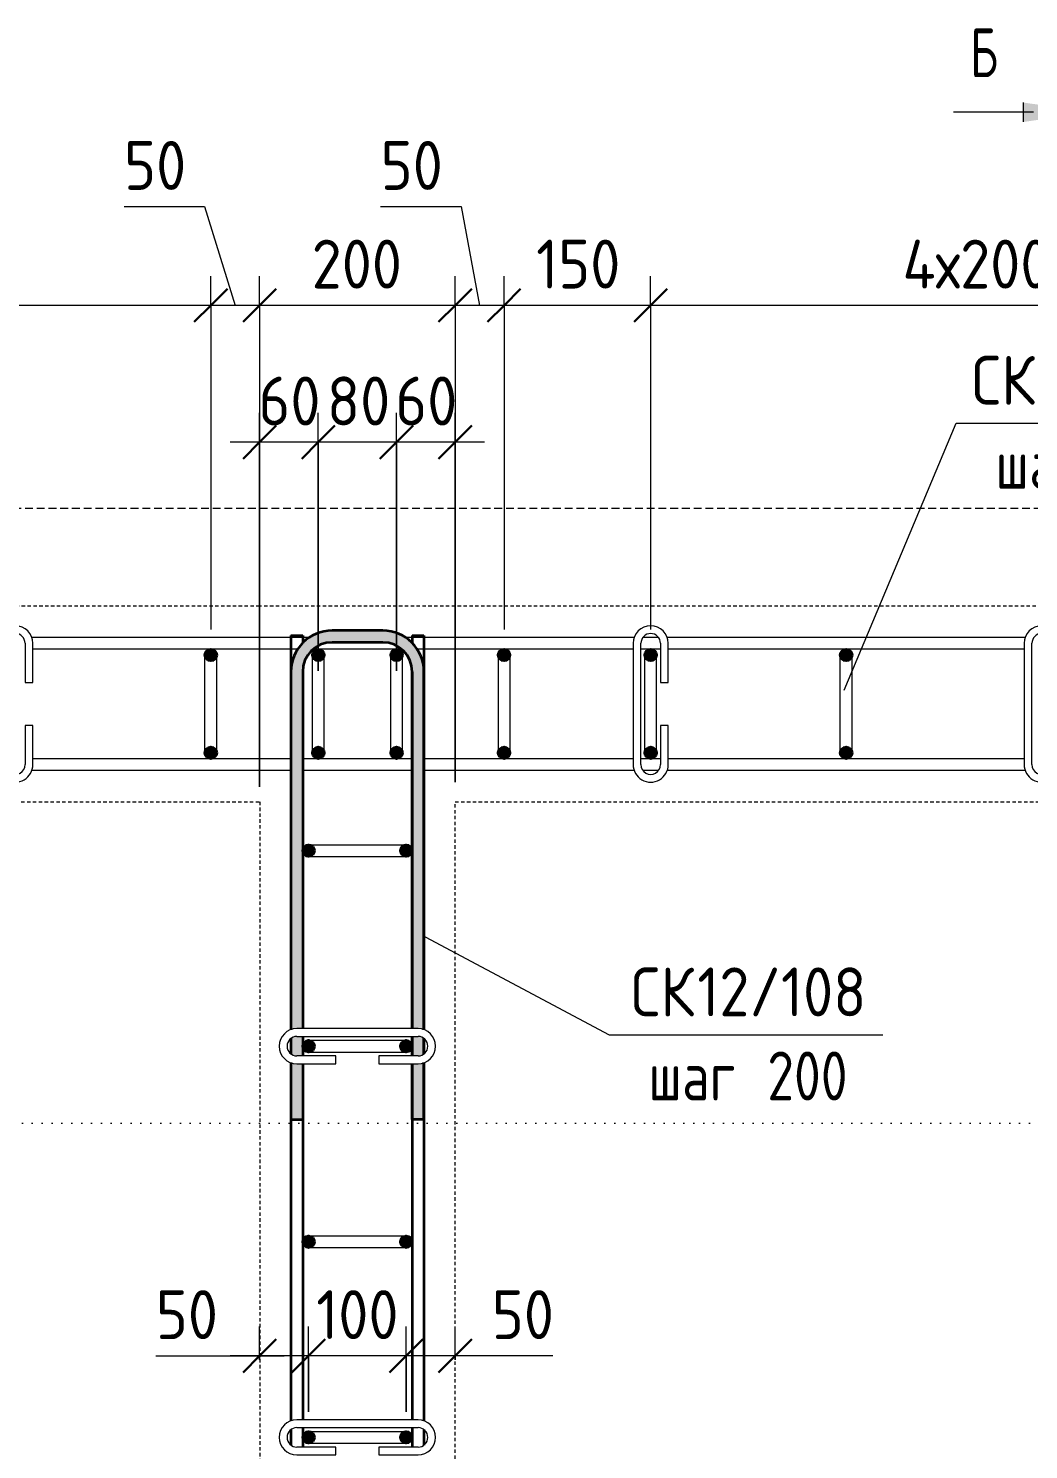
# Model space of a CAD drawing. Header units: millimetres. Extents: x -35194 to -15704, y -2621 to 78616.
# Drawn here: x -32117 to -31093, y 77162 to 78616 of the extents above; entities that cross this region are included whole.
import ezdxf

# ---------------------------------------------------------------- set-up
doc = ezdxf.new("R2010")
doc.units = ezdxf.units.MM
for name, pattern in [('01 Штриховая _4 мм_', [6, 3.5, -2.5]), ('01 Штриховая _8 мм_', [12, 8, -4]), ('04 Пунктир 10мм', [10, 0, -10])]:
    doc.linetypes.add(name, pattern=pattern)
for name, color, linetype, lineweight in [('AA_Dim', 7, 'Continuous', 9), ('AA_Dim-20', 7, 'Continuous', 9), ('AA_Oformlenie', 7, 'Continuous', 9), ('AA_Razrez', 7, 'Continuous', 9), ('AA_Vinoska', 7, 'Continuous', 9), ('KR_Armatura', 7, 'Continuous', 20), ('KR_Armatura_Tonkie', 7, 'Continuous', 20)]:
    doc.layers.add(name, color=color, linetype=linetype, lineweight=lineweight)
doc.layers.add('AF_Stena_Опалубка', color=7, linetype='Continuous', lineweight=20, true_color=0x0063c6)
doc.layers.add('KR_Fundament', color=7, linetype='Continuous', lineweight=20, true_color=0x804000)
doc.styles.add('ISOCPEUR', font='isocpeur.TTF', dxfattribs={"width": 0.7, "height": 50})
doc.styles.add('ISOCPEUR_1', font='isocpeur.TTF', dxfattribs={"width": 0.9, "height": 50})
doc.styles.add('ISOCPEUR_2', font='isocpeur.TTF', dxfattribs={"width": 0.8, "height": 50})
doc.dimstyles.new('00_Точн_3_знака__прозр_', dxfattribs={"dimscale": 304.8, "dimtxt": 50.137748, "dimasz": 0.111549, "dimexe": 0.098425, "dimexo": 0.065617, "dimgap": 0.006562, "dimtad": 1, "dimdec": 3, "dimrnd": 0.001, "dimdsep": 46, "dimtxsty": 'ISOCPEUR_1', "dimblk1": 'OBLIQUE', "dimblk2": 'OBLIQUE', "dimsah": 1, "dimcen": 0.09, "dimdle": 0.098425, "dimazin": 0, "dimtfac": 1, "dimtdec": 4, "dimtix": 1, "dimtmove": 0, "dimatfit": 3, "dimfxl": 1, "dimtvp": 1, "dimtolj": 1, "dimtzin": 0, "dimlwd": 18, "dimlwe": 18, "dimarcsym": 2})
doc.dimstyles.new('00_Точн_3_знака__прозр__1', dxfattribs={"dimscale": 304.8, "dimtxt": 50.137748, "dimasz": 0.111549, "dimexe": 0.098425, "dimexo": 0.065617, "dimgap": 0.006562, "dimtad": 1, "dimdec": 3, "dimrnd": 0.001, "dimdsep": 46, "dimtxsty": 'ISOCPEUR_1', "dimblk1": 'OBLIQUE', "dimblk2": 'OBLIQUE', "dimsah": 1, "dimcen": 0.09, "dimdle": 0.098425, "dimazin": 0, "dimtfac": 1, "dimtdec": 4, "dimtix": 1, "dimtmove": 1, "dimatfit": 3, "dimfxl": 1, "dimtvp": 1, "dimtolj": 1, "dimtzin": 0, "dimlwd": 18, "dimlwe": 18, "dimarcsym": 2})

# ---------------------------------------------------------------- blocks, each defined once
blk = doc.blocks.new('079_Шпилька _ЭлУзла_ - d8 А240-3872181-План армирования стен')
at = {"layer": 'AA_Oformlenie'}
for p, q in [((40, 18), (0, 18)), ((40, 10), (40, 18)), ((124, 18), (84, 18)), ((84, 18), (84, 10)), ((0, 10), (40, 10)), ((84, 10), (124, 10)), ((124, -10), (0, -10)), ((0, -18), (124, -18))]:
    blk.add_line(p, q, dxfattribs=at)
for centre, radius, start, end in [((0, 0), 18, 90, 270), ((124, 0), 18, 270, 90), ((0, 0), 10, 90, 270), ((124, 0), 10, 270, 90)]:
    blk.add_arc(centre, radius, start, end, dxfattribs=at)
blk = doc.blocks.new('Разрез - Номер узла_ спереди-394134-План армирования стен')
at = {"layer": 'AA_Razrez'}
for points in [[(7.329, 0.404), (7.329, -0.394), (0.873, -0.394), (0.873, 0.404)], [(3.497, -3.533), (2.503, -3.533), (3, 0)]]:
    blk.add_hatch(color=256, dxfattribs=at).paths.add_polyline_path(points)
for p, q in [((2.503, -3.533), (3.497, -3.533)), ((3, -3), (3, -7.096))]:
    blk.add_line(p, q, dxfattribs=at)
blk = doc.blocks.new('DIMBLOCK5-План армирования стен')
at = {"layer": 'AA_Dim-20', "color": 30, "lineweight": 18, "true_color": 0xff8000, "transparency": 16777216}
for p, q in [((-31630.1, 78332.6), (-31630.1, 78362.6)), ((-31480.1, 78332.6), (-31480.1, 78362.6)), ((-30680.1, 78332.6), (-30680.1, 78362.6)), ((-31630.1, 78332.6), (-31630.1, 78001)), ((-30680.1, 78332.6), (-31480.1, 78332.6)), ((-31480.1, 78332.6), (-31480.1, 78001)), ((-30680.1, 78332.6), (-30680.1, 78001))]:
    blk.add_line(p, q, dxfattribs=at)
at = {"layer": 'AA_Dim-20', "color": 30, "lineweight": 30, "true_color": 0xff8000, "transparency": 16777216}
for p, q in [((-31630.1, 78332.6), (-31613.1, 78349.6)), ((-31480.1, 78332.6), (-31463.1, 78349.6)), ((-30680.1, 78332.6), (-30663.1, 78349.6)), ((-31630.1, 78332.6), (-31647.1, 78315.6)), ((-31480.1, 78332.6), (-31497.1, 78315.6)), ((-30680.1, 78332.6), (-30697.1, 78315.6))]:
    blk.add_line(p, q, dxfattribs=at)
at = {"layer": 'AA_Dim-20', "color": 0, "lineweight": 18, "transparency": 16777216, "insert": (-31222.4, 78399.8), "char_height": 50, "width": 341.693, "attachment_point": 1, "line_spacing_factor": 1.135194, "style": 'ISOCPEUR_1'}
blk.add_mtext('4х200=800', dxfattribs=at)
blk = doc.blocks.new('_None')
blk = doc.blocks.new('DIMBLOCK6-План армирования стен')
at = {"layer": 'AA_Dim-20', "color": 30, "lineweight": 18, "true_color": 0xff8000, "transparency": 16777216}
for p, q in [((-31680.1, 78332.6), (-31680.1, 78362.6)), ((-31630.1, 78332.6), (-31630.1, 78362.6)), ((-31480.1, 78332.6), (-31480.1, 78362.6)), ((-31680.1, 78332.6), (-31680.1, 77845)), ((-31480.1, 78332.6), (-31630.1, 78332.6)), ((-31630.1, 78332.6), (-31630.1, 78001)), ((-31480.1, 78332.6), (-31480.1, 78001))]:
    blk.add_line(p, q, dxfattribs=at)
at = {"layer": 'AA_Dim-20', "color": 30, "lineweight": 30, "true_color": 0xff8000, "transparency": 16777216}
for p, q in [((-31680.1, 78332.6), (-31663.1, 78349.6)), ((-31630.1, 78332.6), (-31613.1, 78349.6)), ((-31480.1, 78332.6), (-31463.1, 78349.6)), ((-31680.1, 78332.6), (-31697.1, 78315.6)), ((-31630.1, 78332.6), (-31647.1, 78315.6)), ((-31480.1, 78332.6), (-31497.1, 78315.6))]:
    blk.add_line(p, q, dxfattribs=at)
at = {"layer": 'AA_Dim-20', "color": 0, "lineweight": 18, "transparency": 16777216, "insert": (-31597.2, 78399.8), "char_height": 50, "width": 101.032, "attachment_point": 1, "line_spacing_factor": 1.135194, "style": 'ISOCPEUR_1'}
blk.add_mtext('150', dxfattribs=at)
blk = doc.blocks.new('DIMBLOCK7-План армирования стен')
at = {"layer": 'AA_Dim-20', "color": 30, "lineweight": 18, "true_color": 0xff8000, "transparency": 16777216}
for p, q in [((-31756.3, 78433.6), (-31673.9, 78433.6)), ((-31673.9, 78433.6), (-31655.1, 78332.6)), ((-31880.1, 78332.6), (-31880.1, 78362.6)), ((-31680.1, 78332.6), (-31680.1, 78362.6)), ((-31630.1, 78332.6), (-31630.1, 78362.6)), ((-31880.1, 78332.6), (-31880.1, 78045)), ((-31630.1, 78332.6), (-31680.1, 78332.6)), ((-31680.1, 78332.6), (-31680.1, 77845)), ((-31630.1, 78332.6), (-31630.1, 78001))]:
    blk.add_line(p, q, dxfattribs=at)
at = {"layer": 'AA_Dim-20', "color": 30, "lineweight": 30, "true_color": 0xff8000, "transparency": 16777216}
for p, q in [((-31880.1, 78332.6), (-31863.1, 78349.6)), ((-31680.1, 78332.6), (-31663.1, 78349.6)), ((-31630.1, 78332.6), (-31613.1, 78349.6)), ((-31880.1, 78332.6), (-31897.1, 78315.6)), ((-31680.1, 78332.6), (-31697.1, 78315.6)), ((-31630.1, 78332.6), (-31647.1, 78315.6))]:
    blk.add_line(p, q, dxfattribs=at)
at = {"layer": 'AA_Dim-20', "color": 0, "lineweight": 18, "transparency": 16777216, "insert": (-31756.3, 78500.7), "char_height": 50, "width": 74.923, "attachment_point": 1, "line_spacing_factor": 1.135194, "style": 'ISOCPEUR_1'}
blk.add_mtext('50', dxfattribs=at)
blk = doc.blocks.new('DIMBLOCK8-План армирования стен')
at = {"layer": 'AA_Dim-20', "color": 30, "lineweight": 18, "true_color": 0xff8000, "transparency": 16777216}
for p, q in [((-31930.1, 78332.6), (-31930.1, 78362.6)), ((-31880.1, 78332.6), (-31880.1, 78362.6)), ((-31680.1, 78332.6), (-31680.1, 78362.6)), ((-31930.1, 78332.6), (-31930.1, 78001)), ((-31680.1, 78332.6), (-31880.1, 78332.6)), ((-31880.1, 78332.6), (-31880.1, 78045)), ((-31680.1, 78332.6), (-31680.1, 77845))]:
    blk.add_line(p, q, dxfattribs=at)
at = {"layer": 'AA_Dim-20', "color": 30, "lineweight": 30, "true_color": 0xff8000, "transparency": 16777216}
for p, q in [((-31930.1, 78332.6), (-31913.1, 78349.6)), ((-31880.1, 78332.6), (-31863.1, 78349.6)), ((-31680.1, 78332.6), (-31663.1, 78349.6)), ((-31930.1, 78332.6), (-31947.1, 78315.6)), ((-31880.1, 78332.6), (-31897.1, 78315.6)), ((-31680.1, 78332.6), (-31697.1, 78315.6))]:
    blk.add_line(p, q, dxfattribs=at)
at = {"layer": 'AA_Dim-20', "color": 0, "lineweight": 18, "transparency": 16777216, "insert": (-31826.9, 78399.8), "char_height": 50, "width": 112.384, "attachment_point": 1, "line_spacing_factor": 1.135194, "style": 'ISOCPEUR_1'}
blk.add_mtext('200', dxfattribs=at)
blk = doc.blocks.new('DIMBLOCK9-План армирования стен')
at = {"layer": 'AA_Dim-20', "color": 30, "lineweight": 18, "true_color": 0xff8000, "transparency": 16777216}
for p, q in [((-32018.8, 78433.6), (-31936.4, 78433.6)), ((-31936.4, 78433.6), (-31905.1, 78332.6)), ((-31930.1, 78332.6), (-31930.1, 78362.6)), ((-31880.1, 78332.6), (-31880.1, 78362.6)), ((-31880.1, 78332.6), (-31930.1, 78332.6)), ((-31930.1, 78332.6), (-31930.1, 78001)), ((-31880.1, 78332.6), (-31880.1, 78045))]:
    blk.add_line(p, q, dxfattribs=at)
at = {"layer": 'AA_Dim-20', "color": 30, "lineweight": 30, "true_color": 0xff8000, "transparency": 16777216}
for p, q in [((-31930.1, 78332.6), (-31913.1, 78349.6)), ((-31880.1, 78332.6), (-31863.1, 78349.6)), ((-31930.1, 78332.6), (-31947.1, 78315.6)), ((-31880.1, 78332.6), (-31897.1, 78315.6))]:
    blk.add_line(p, q, dxfattribs=at)
at = {"layer": 'AA_Dim-20', "color": 0, "lineweight": 18, "transparency": 16777216, "insert": (-32018.8, 78500.7), "char_height": 50, "width": 74.923, "attachment_point": 1, "line_spacing_factor": 1.135194, "style": 'ISOCPEUR_1'}
blk.add_mtext('50', dxfattribs=at)
blk = doc.blocks.new('DIMBLOCK10-План армирования стен')
at = {"layer": 'AA_Dim-20', "color": 30, "lineweight": 18, "true_color": 0xff8000, "transparency": 16777216}
for p, q in [((-34030.1, 78332.6), (-34030.1, 78362.6)), ((-33930.1, 78332.6), (-33930.1, 78362.6)), ((-31930.1, 78332.6), (-31930.1, 78362.6)), ((-34030.1, 78332.6), (-34030.1, 78001)), ((-31930.1, 78332.6), (-33930.1, 78332.6)), ((-33930.1, 78332.6), (-33930.1, 78001)), ((-31930.1, 78332.6), (-31930.1, 78001))]:
    blk.add_line(p, q, dxfattribs=at)
at = {"layer": 'AA_Dim-20', "color": 30, "lineweight": 30, "true_color": 0xff8000, "transparency": 16777216}
for p, q in [((-34030.1, 78332.6), (-34013.1, 78349.6)), ((-33930.1, 78332.6), (-33913.1, 78349.6)), ((-31930.1, 78332.6), (-31913.1, 78349.6)), ((-34030.1, 78332.6), (-34047.1, 78315.6)), ((-33930.1, 78332.6), (-33947.1, 78315.6)), ((-31930.1, 78332.6), (-31947.1, 78315.6))]:
    blk.add_line(p, q, dxfattribs=at)
at = {"layer": 'AA_Dim-20', "color": 0, "lineweight": 18, "transparency": 16777216, "insert": (-33097, 78399.8), "char_height": 50, "width": 400.724, "attachment_point": 1, "line_spacing_factor": 1.135194, "style": 'ISOCPEUR_1'}
blk.add_mtext('10х200=2000', dxfattribs=at)
blk = doc.blocks.new('DIMBLOCK31-План армирования стен')
at = {"layer": 'AA_Dim-20', "color": 30, "lineweight": 18, "true_color": 0xff8000, "transparency": 16777216}
for p, q in [((-31730.1, 77201), (-31730.1, 77288.4)), ((-31680.1, 77254.4), (-31680.1, 77288.4)), ((-31650.1, 77258.4), (-31730.1, 77258.4)), ((-31730.1, 77258.4), (-31730.1, 77201)), ((-31662.6, 77258.4), (-31705.1, 77258.4)), ((-31680.1, 77258.4), (-31680.1, 77254.4)), ((-31580.1, 77258.4), (-31662.6, 77258.4))]:
    blk.add_line(p, q, dxfattribs=at)
at = {"layer": 'AA_Dim-20', "color": 30, "lineweight": 30, "true_color": 0xff8000, "transparency": 16777216}
for p, q in [((-31730.1, 77258.4), (-31713.1, 77275.4)), ((-31680.1, 77258.4), (-31663.1, 77275.4)), ((-31730.1, 77258.4), (-31747.1, 77241.4)), ((-31680.1, 77258.4), (-31697.1, 77241.4))]:
    blk.add_line(p, q, dxfattribs=at)
at = {"layer": 'AA_Dim-20', "color": 0, "lineweight": 18, "transparency": 16777216, "insert": (-31642.6, 77325.5), "char_height": 50, "width": 74.923, "attachment_point": 1, "line_spacing_factor": 1.135194, "style": 'ISOCPEUR_1'}
blk.add_mtext('50', dxfattribs=at)
blk = doc.blocks.new('_Oblique')
at = {"color": 0, "linetype": 'ByBlock', "lineweight": -2}
blk.add_line((-0.5, -0.5), (0.5, 0.5), dxfattribs=at)
blk = doc.blocks.new('DIMBLOCK32-План армирования стен')
at = {"layer": 'AA_Dim-20', "color": 30, "lineweight": 18, "true_color": 0xff8000, "transparency": 16777216}
for p, q in [((-31830.1, 77201), (-31830.1, 77288.4)), ((-31730.1, 77201), (-31730.1, 77288.4)), ((-31730.1, 77258.4), (-31830.1, 77258.4)), ((-31830.1, 77258.4), (-31830.1, 77201)), ((-31730.1, 77258.4), (-31730.1, 77201))]:
    blk.add_line(p, q, dxfattribs=at)
at = {"layer": 'AA_Dim-20', "color": 30, "lineweight": 30, "true_color": 0xff8000, "transparency": 16777216}
for p, q in [((-31830.1, 77258.4), (-31813.1, 77275.4)), ((-31730.1, 77258.4), (-31713.1, 77275.4)), ((-31830.1, 77258.4), (-31847.1, 77241.4)), ((-31730.1, 77258.4), (-31747.1, 77241.4))]:
    blk.add_line(p, q, dxfattribs=at)
at = {"layer": 'AA_Dim-20', "color": 0, "lineweight": 18, "transparency": 16777216, "insert": (-31822.2, 77325.5), "char_height": 50, "width": 101.032, "attachment_point": 1, "line_spacing_factor": 1.135194, "style": 'ISOCPEUR_1'}
blk.add_mtext('100', dxfattribs=at)
blk = doc.blocks.new('DIMBLOCK33-План армирования стен')
at = {"layer": 'AA_Dim-20', "color": 30, "lineweight": 18, "true_color": 0xff8000, "transparency": 16777216}
for p, q in [((-31880.1, 77254.4), (-31880.1, 77288.4)), ((-31830.1, 77201), (-31830.1, 77288.4)), ((-31986.3, 77258.4), (-31903.9, 77258.4)), ((-31830.1, 77258.4), (-31910.1, 77258.4)), ((-31903.9, 77258.4), (-31855.1, 77258.4)), ((-31880.1, 77258.4), (-31880.1, 77254.4)), ((-31830.1, 77258.4), (-31830.1, 77201))]:
    blk.add_line(p, q, dxfattribs=at)
at = {"layer": 'AA_Dim-20', "color": 30, "lineweight": 30, "true_color": 0xff8000, "transparency": 16777216}
for p, q in [((-31880.1, 77258.4), (-31863.1, 77275.4)), ((-31830.1, 77258.4), (-31813.1, 77275.4)), ((-31880.1, 77258.4), (-31897.1, 77241.4)), ((-31830.1, 77258.4), (-31847.1, 77241.4))]:
    blk.add_line(p, q, dxfattribs=at)
at = {"layer": 'AA_Dim-20', "color": 0, "lineweight": 18, "transparency": 16777216, "insert": (-31986.3, 77325.5), "char_height": 50, "width": 74.923, "attachment_point": 1, "line_spacing_factor": 1.135194, "style": 'ISOCPEUR_1'}
blk.add_mtext('50', dxfattribs=at)
blk = doc.blocks.new('DIMBLOCK40-План армирования стен')
at = {"layer": 'AA_Dim-20', "color": 30, "lineweight": 18, "true_color": 0xff8000, "transparency": 16777216}
for p, q in [((-31740.1, 77959), (-31740.1, 78222.6)), ((-31680.1, 77845), (-31680.1, 78222.6)), ((-31650.1, 78192.6), (-31740.1, 78192.6)), ((-31740.1, 78192.6), (-31740.1, 77959)), ((-31680.1, 78192.6), (-31680.1, 77845))]:
    blk.add_line(p, q, dxfattribs=at)
at = {"layer": 'AA_Dim-20', "color": 30, "lineweight": 30, "true_color": 0xff8000, "transparency": 16777216}
for p, q in [((-31740.1, 78192.6), (-31723.1, 78209.6)), ((-31680.1, 78192.6), (-31663.1, 78209.6)), ((-31740.1, 78192.6), (-31757.1, 78175.6)), ((-31680.1, 78192.6), (-31697.1, 78175.6))]:
    blk.add_line(p, q, dxfattribs=at)
at = {"layer": 'AA_Dim-20', "color": 0, "lineweight": 18, "transparency": 16777216, "insert": (-31741.3, 78259.8), "char_height": 50, "width": 74.923, "attachment_point": 1, "line_spacing_factor": 1.135194, "style": 'ISOCPEUR_1'}
blk.add_mtext('60', dxfattribs=at)
blk = doc.blocks.new('DIMBLOCK41-План армирования стен')
at = {"layer": 'AA_Dim-20', "color": 30, "lineweight": 18, "true_color": 0xff8000, "transparency": 16777216}
for p, q in [((-31820.1, 77959), (-31820.1, 78222.6)), ((-31740.1, 77959), (-31740.1, 78222.6)), ((-31740.1, 78192.6), (-31820.1, 78192.6)), ((-31820.1, 78192.6), (-31820.1, 77959)), ((-31740.1, 78192.6), (-31740.1, 77959))]:
    blk.add_line(p, q, dxfattribs=at)
at = {"layer": 'AA_Dim-20', "color": 30, "lineweight": 30, "true_color": 0xff8000, "transparency": 16777216}
for p, q in [((-31820.1, 78192.6), (-31803.1, 78209.6)), ((-31740.1, 78192.6), (-31723.1, 78209.6)), ((-31820.1, 78192.6), (-31837.1, 78175.6)), ((-31740.1, 78192.6), (-31757.1, 78175.6))]:
    blk.add_line(p, q, dxfattribs=at)
at = {"layer": 'AA_Dim-20', "color": 0, "lineweight": 18, "transparency": 16777216, "insert": (-31811.3, 78259.8), "char_height": 50, "width": 74.923, "attachment_point": 1, "line_spacing_factor": 1.135194, "style": 'ISOCPEUR_1'}
blk.add_mtext('80', dxfattribs=at)
blk = doc.blocks.new('DIMBLOCK42-План армирования стен')
at = {"layer": 'AA_Dim-20', "color": 30, "lineweight": 18, "true_color": 0xff8000, "transparency": 16777216}
for p, q in [((-31880.1, 77840.2), (-31880.1, 78222.6)), ((-31820.1, 77959), (-31820.1, 78222.6)), ((-31820.1, 78192.6), (-31910.1, 78192.6)), ((-31880.1, 78192.6), (-31880.1, 77840.2)), ((-31820.1, 78192.6), (-31820.1, 77959))]:
    blk.add_line(p, q, dxfattribs=at)
at = {"layer": 'AA_Dim-20', "color": 30, "lineweight": 30, "true_color": 0xff8000, "transparency": 16777216}
for p, q in [((-31880.1, 78192.6), (-31863.1, 78209.6)), ((-31820.1, 78192.6), (-31803.1, 78209.6)), ((-31880.1, 78192.6), (-31897.1, 78175.6)), ((-31820.1, 78192.6), (-31837.1, 78175.6))]:
    blk.add_line(p, q, dxfattribs=at)
at = {"layer": 'AA_Dim-20', "color": 0, "lineweight": 18, "transparency": 16777216, "insert": (-31881.3, 78259.8), "char_height": 50, "width": 74.923, "attachment_point": 1, "line_spacing_factor": 1.135194, "style": 'ISOCPEUR_1'}
blk.add_mtext('60', dxfattribs=at)
blk = doc.blocks.new('042_М_Арматуры - Диам длина поз _ Шаг-2260295-План армирования стен')
at = {"layer": 'AA_Vinoska'}
blk.add_line((-7, 0), (7, 0), dxfattribs=at)

msp = doc.modelspace()

# ---------------------------------------------------------------- hatches: boundary and pattern name
at = {"layer": 'KR_Armatura', "lineweight": 35}
h = msp.add_hatch(color=256, dxfattribs=at)
edge = h.paths.add_edge_path()
edge.add_arc((-31930.0616, 77975), 6, 0, 360)
for points in [[(-31927.0616, 77969.8038), (-31924.0616, 77975), (-31927.0616, 77980.1962), (-31933.0616, 77980.1962), (-31936.0616, 77975), (-31933.0616, 77969.8038)], [(-31817.0616, 77969.8038), (-31814.0616, 77975), (-31817.0616, 77980.1962), (-31823.0616, 77980.1962), (-31826.0616, 77975), (-31823.0616, 77969.8038)], [(-31737.0616, 77969.8038), (-31734.0616, 77975), (-31737.0616, 77980.1962), (-31743.0616, 77980.1962), (-31746.0616, 77975), (-31743.0616, 77969.8038)], [(-31633.0616, 77969.8038), (-31627.0616, 77969.8038), (-31624.0616, 77975), (-31627.0616, 77980.1962), (-31633.0616, 77980.1962), (-31636.0616, 77975), (-31635.879, 77974.6836)], [(-31477.0616, 77969.8038), (-31474.0616, 77975), (-31477.0616, 77980.1962), (-31483.0616, 77980.1962), (-31486.0616, 77975), (-31483.0616, 77969.8038)], [(-31277.0616, 77969.8038), (-31274.0616, 77975), (-31277.0616, 77980.1962), (-31283.0616, 77980.1962), (-31286.0616, 77975), (-31283.0616, 77969.8038)], [(-31933.0616, 77869.8038), (-31927.0616, 77869.8038), (-31924.0616, 77875), (-31927.0616, 77880.1962), (-31933.0616, 77880.1962), (-31936.0616, 77875)], [(-31823.0616, 77869.8038), (-31817.0616, 77869.8038), (-31814.0616, 77875), (-31817.0616, 77880.1962), (-31823.0616, 77880.1962), (-31826.0616, 77875)], [(-31743.0616, 77869.8038), (-31737.0616, 77869.8038), (-31734.0616, 77875), (-31737.0616, 77880.1962), (-31743.0616, 77880.1962), (-31746.0616, 77875)], [(-31633.0616, 77869.8038), (-31627.0616, 77869.8038), (-31624.0616, 77875), (-31627.0616, 77880.1962), (-31633.0616, 77880.1962), (-31636.0616, 77875)], [(-31483.0616, 77869.8038), (-31477.0616, 77869.8038), (-31474.0616, 77875), (-31477.0616, 77880.1962), (-31483.0616, 77880.1962), (-31486.0616, 77875)], [(-31283.0616, 77869.8038), (-31277.0616, 77869.8038), (-31274.0616, 77875), (-31277.0616, 77880.1962), (-31283.0616, 77880.1962), (-31286.0616, 77875)], [(-31830.0616, 77769), (-31824.8655, 77772), (-31824.8655, 77778), (-31830.0616, 77781), (-31835.2578, 77778), (-31835.2578, 77772)], [(-31730.0616, 77769), (-31724.8655, 77772), (-31724.8655, 77778), (-31730.0616, 77781), (-31735.2578, 77778), (-31735.2578, 77772)], [(-31830.0616, 77569), (-31824.8655, 77572), (-31824.8655, 77578), (-31830.0616, 77581), (-31835.2578, 77578), (-31835.2578, 77572)], [(-31730.0616, 77569), (-31724.8655, 77572), (-31724.8655, 77578), (-31730.0616, 77581), (-31735.2578, 77578), (-31735.2578, 77572), (-31731.7755, 77569.9895)], [(-31830.0616, 77369), (-31824.8655, 77372), (-31824.8655, 77378), (-31830.0616, 77381), (-31835.2578, 77378), (-31835.2578, 77372)], [(-31730.0616, 77369), (-31724.8655, 77372), (-31724.8655, 77378), (-31730.0616, 77381), (-31735.2578, 77378), (-31735.2578, 77372)], [(-31830.0616, 77169), (-31824.8655, 77172), (-31824.8655, 77178), (-31830.0616, 77181), (-31835.2578, 77178), (-31835.2578, 77172)], [(-31730.0616, 77169), (-31724.8655, 77172), (-31724.8655, 77178), (-31730.0616, 77181), (-31735.2578, 77178), (-31735.2578, 77172), (-31731.7755, 77169.9895)]]:
    msp.add_hatch(color=256, dxfattribs=at).paths.add_polyline_path(points)
h = msp.add_hatch(color=256, dxfattribs=at)
edge = h.paths.add_edge_path()
edge.add_arc((-31820.0616, 77975), 6, 0, 360)
h = msp.add_hatch(color=256, dxfattribs=at)
edge = h.paths.add_edge_path()
edge.add_arc((-31740.0616, 77975), 6, 0, 360)
h = msp.add_hatch(color=256, dxfattribs=at)
edge = h.paths.add_edge_path()
edge.add_arc((-31630.0616, 77975), 6, 0, 360)
h = msp.add_hatch(color=256, dxfattribs=at)
edge = h.paths.add_edge_path()
edge.add_arc((-31480.0616, 77975), 6, 0, 360)
h = msp.add_hatch(color=256, dxfattribs=at)
edge = h.paths.add_edge_path()
edge.add_arc((-31280.0616, 77975), 6, 0, 360)
h = msp.add_hatch(color=256, dxfattribs=at)
edge = h.paths.add_edge_path()
edge.add_arc((-31930.0616, 77875), 6, 0, 360)
h = msp.add_hatch(color=256, dxfattribs=at)
edge = h.paths.add_edge_path()
edge.add_arc((-31820.0616, 77875), 6, 0, 360)
h = msp.add_hatch(color=256, dxfattribs=at)
edge = h.paths.add_edge_path()
edge.add_arc((-31740.0616, 77875), 6, 0, 360)
h = msp.add_hatch(color=256, dxfattribs=at)
edge = h.paths.add_edge_path()
edge.add_arc((-31630.0616, 77875), 6, 0, 360)
h = msp.add_hatch(color=256, dxfattribs=at)
edge = h.paths.add_edge_path()
edge.add_arc((-31480.0616, 77875), 6, 0, 360)
h = msp.add_hatch(color=256, dxfattribs=at)
edge = h.paths.add_edge_path()
edge.add_arc((-31280.0616, 77875), 6, 0, 360)
h = msp.add_hatch(color=256, dxfattribs=at)
edge = h.paths.add_edge_path()
edge.add_arc((-31830.0616, 77775), 6, 0, 360)
h = msp.add_hatch(color=256, dxfattribs=at)
edge = h.paths.add_edge_path()
edge.add_arc((-31730.0616, 77775), 6, 0, 360)
h = msp.add_hatch(color=256, dxfattribs=at)
edge = h.paths.add_edge_path()
edge.add_arc((-31830.0616, 77575), 6, 0, 360)
h = msp.add_hatch(color=256, dxfattribs=at)
edge = h.paths.add_edge_path()
edge.add_arc((-31730.0616, 77575), 6, 0, 360)
h = msp.add_hatch(color=256, dxfattribs=at)
edge = h.paths.add_edge_path()
edge.add_arc((-31830.0616, 77375), 6, 0, 360)
h = msp.add_hatch(color=256, dxfattribs=at)
edge = h.paths.add_edge_path()
edge.add_arc((-31730.0616, 77375), 6, 0, 360)
h = msp.add_hatch(color=256, dxfattribs=at)
edge = h.paths.add_edge_path()
edge.add_arc((-31830.0616, 77175), 6, 0, 360)
h = msp.add_hatch(color=256, dxfattribs=at)
edge = h.paths.add_edge_path()
edge.add_arc((-31730.0616, 77175), 6, 0, 360)
at = {"layer": 'KR_Armatura_Tonkie'}
for points in [[(-31836.0616, 77958), (-31835.0394, 77965.7646), (-31832.0424, 77973), (-31827.2748, 77979.2132), (-31821.0616, 77983.9808), (-31813.8262, 77986.9778), (-31806.0616, 77988), (-31806.0616, 78000), (-31816.932, 77998.5689), (-31827.0616, 77994.3731), (-31835.7601, 77987.6985), (-31842.4347, 77979), (-31846.6305, 77968.8704), (-31848.0616, 77958)], [(-31806.0616, 77988), (-31754.0616, 77988), (-31754.0616, 78000), (-31806.0616, 78000)], [(-31724.0616, 77958), (-31712.0616, 77958), (-31713.4927, 77968.8704), (-31717.6885, 77979), (-31724.3631, 77987.6985), (-31733.0616, 77994.3731), (-31743.1912, 77998.5689), (-31754.0616, 78000), (-31754.0616, 77988), (-31746.297, 77986.9778), (-31739.0616, 77983.9808), (-31732.8484, 77979.2132), (-31728.0808, 77973), (-31725.0838, 77965.7646)]]:
    msp.add_hatch(color=256, dxfattribs=at).paths.add_polyline_path(points)
h = msp.add_hatch(color=256, dxfattribs=at)
h.paths.add_polyline_path([(-31848.0616, 77500), (-31836.0616, 77500), (-31836.0616, 77557), (-31842.0616, 77557), (-31847.0616, 77557.7547), (-31848.0616, 77558.1689), (-31848.0616, 77557.6133)])
h.paths.add_polyline_path([(-31836.0616, 77565), (-31836.0616, 77585), (-31842.0616, 77585), (-31844.6498, 77584.6593), (-31847.0616, 77583.6603), (-31848.0616, 77582.8929), (-31848.0616, 77567.1071), (-31846.7204, 77566.1984), (-31844.6498, 77565.3407), (-31842.0616, 77565)])
h.paths.add_polyline_path([(-31848.0616, 77591.8311), (-31846.7204, 77592.3867), (-31842.0616, 77593), (-31836.0616, 77593), (-31836.0616, 77958), (-31848.0616, 77958), (-31848.0616, 77592.3867)])
h = msp.add_hatch(color=256, dxfattribs=at)
h.paths.add_polyline_path([(-31724.0616, 77500), (-31712.0616, 77500), (-31712.0616, 77558.1689), (-31713.4029, 77557.6133), (-31718.0616, 77557), (-31724.0616, 77557), (-31724.0616, 77545.3983)])
h.paths.add_polyline_path([(-31724.0616, 77565), (-31718.0616, 77565), (-31715.4734, 77565.3407), (-31713.0616, 77566.3397), (-31712.0616, 77567.1071), (-31712.0616, 77582.8929), (-31713.4029, 77583.8016), (-31715.4734, 77584.6593), (-31718.0616, 77585), (-31724.0616, 77585), (-31724.0616, 77565.3407)])
h.paths.add_polyline_path([(-31712.0616, 77591.8311), (-31712.0616, 77958), (-31724.0616, 77958), (-31724.0616, 77593), (-31718.0616, 77593), (-31713.0616, 77592.2453)])

# ---------------------------------------------------------------- linework, layer by layer
at = {"layer": 'AA_Razrez', "color": 7, "linetype": '04 Пунктир 10мм', "true_color": 0xffffff}
msp.add_line((-29617.9501, 77496.3546), (-34821.7955, 77496.3546), dxfattribs=at)
at = {"layer": 'AA_Vinoska'}
for p, q in [((-31282.2998, 77939), (-31167.4801, 78212.0667)), ((-31710.6988, 77686.86), (-31522.571, 77586.5345))]:
    msp.add_line(p, q, dxfattribs=at)
at = {"layer": 'AF_Stena_Опалубка', "linetype": '01 Штриховая _4 мм_'}
for p, q in [((-31880.0616, 78025), (-34080.0616, 78025)), ((-30480.0616, 78025), (-31880.0616, 78025)), ((-34080.0616, 77825), (-31880.0616, 77825)), ((-31880.0616, 77825), (-31880.0616, 76535)), ((-31680.0616, 77825), (-30480.0616, 77825)), ((-31680.0616, 76535), (-31680.0616, 77825))]:
    msp.add_line(p, q, dxfattribs=at)
at = {"layer": 'KR_Armatura', "lineweight": 35}
for p, q in [((-31933.0616, 77980.1962), (-31936.0616, 77975)), ((-31936.0616, 77975), (-31933.0616, 77969.8038)), ((-31927.0616, 77980.1962), (-31933.0616, 77980.1962)), ((-31924.0616, 77975), (-31927.0616, 77980.1962)), ((-31927.0616, 77969.8038), (-31924.0616, 77975)), ((-31823.0616, 77980.1962), (-31826.0616, 77975)), ((-31826.0616, 77975), (-31823.0616, 77969.8038)), ((-31817.0616, 77980.1962), (-31823.0616, 77980.1962)), ((-31814.0616, 77975), (-31817.0616, 77980.1962)), ((-31817.0616, 77969.8038), (-31814.0616, 77975)), ((-31743.0616, 77980.1962), (-31746.0616, 77975)), ((-31746.0616, 77975), (-31743.0616, 77969.8038)), ((-31737.0616, 77980.1962), (-31743.0616, 77980.1962)), ((-31734.0616, 77975), (-31737.0616, 77980.1962)), ((-31737.0616, 77969.8038), (-31734.0616, 77975)), ((-31633.0616, 77980.1962), (-31636.0616, 77975)), ((-31636.0616, 77975), (-31635.879, 77974.6836)), ((-31635.879, 77974.6836), (-31633.0616, 77969.8038)), ((-31627.0616, 77980.1962), (-31633.0616, 77980.1962)), ((-31624.0616, 77975), (-31627.0616, 77980.1962)), ((-31627.0616, 77969.8038), (-31624.0616, 77975)), ((-31483.0616, 77980.1962), (-31486.0616, 77975)), ((-31486.0616, 77975), (-31483.0616, 77969.8038)), ((-31477.0616, 77980.1962), (-31483.0616, 77980.1962)), ((-31474.0616, 77975), (-31477.0616, 77980.1962)), ((-31477.0616, 77969.8038), (-31474.0616, 77975)), ((-31283.0616, 77980.1962), (-31286.0616, 77975)), ((-31286.0616, 77975), (-31283.0616, 77969.8038)), ((-31277.0616, 77980.1962), (-31283.0616, 77980.1962)), ((-31274.0616, 77975), (-31277.0616, 77980.1962)), ((-31277.0616, 77969.8038), (-31274.0616, 77975)), ((-31933.0616, 77969.8038), (-31927.0616, 77969.8038)), ((-31823.0616, 77969.8038), (-31817.0616, 77969.8038)), ((-31743.0616, 77969.8038), (-31737.0616, 77969.8038)), ((-31633.0616, 77969.8038), (-31627.0616, 77969.8038)), ((-31483.0616, 77969.8038), (-31477.0616, 77969.8038)), ((-31283.0616, 77969.8038), (-31277.0616, 77969.8038)), ((-31933.0616, 77880.1962), (-31936.0616, 77875)), ((-31936.0616, 77875), (-31933.0616, 77869.8038)), ((-31927.0616, 77880.1962), (-31933.0616, 77880.1962)), ((-31933.0616, 77869.8038), (-31927.0616, 77869.8038)), ((-31924.0616, 77875), (-31927.0616, 77880.1962)), ((-31927.0616, 77869.8038), (-31924.0616, 77875)), ((-31823.0616, 77880.1962), (-31826.0616, 77875)), ((-31826.0616, 77875), (-31823.0616, 77869.8038)), ((-31817.0616, 77880.1962), (-31823.0616, 77880.1962)), ((-31823.0616, 77869.8038), (-31817.0616, 77869.8038)), ((-31814.0616, 77875), (-31817.0616, 77880.1962)), ((-31817.0616, 77869.8038), (-31814.0616, 77875)), ((-31743.0616, 77880.1962), (-31746.0616, 77875)), ((-31746.0616, 77875), (-31743.0616, 77869.8038)), ((-31737.0616, 77880.1962), (-31743.0616, 77880.1962)), ((-31743.0616, 77869.8038), (-31737.0616, 77869.8038)), ((-31734.0616, 77875), (-31737.0616, 77880.1962)), ((-31737.0616, 77869.8038), (-31734.0616, 77875)), ((-31633.0616, 77880.1962), (-31636.0616, 77875)), ((-31636.0616, 77875), (-31633.0616, 77869.8038)), ((-31627.0616, 77880.1962), (-31633.0616, 77880.1962)), ((-31633.0616, 77869.8038), (-31627.0616, 77869.8038)), ((-31624.0616, 77875), (-31627.0616, 77880.1962)), ((-31627.0616, 77869.8038), (-31624.0616, 77875)), ((-31483.0616, 77880.1962), (-31486.0616, 77875)), ((-31486.0616, 77875), (-31483.0616, 77869.8038)), ((-31477.0616, 77880.1962), (-31483.0616, 77880.1962)), ((-31483.0616, 77869.8038), (-31477.0616, 77869.8038)), ((-31474.0616, 77875), (-31477.0616, 77880.1962)), ((-31477.0616, 77869.8038), (-31474.0616, 77875)), ((-31283.0616, 77880.1962), (-31286.0616, 77875)), ((-31286.0616, 77875), (-31283.0616, 77869.8038)), ((-31277.0616, 77880.1962), (-31283.0616, 77880.1962)), ((-31283.0616, 77869.8038), (-31277.0616, 77869.8038)), ((-31274.0616, 77875), (-31277.0616, 77880.1962)), ((-31277.0616, 77869.8038), (-31274.0616, 77875)), ((-31830.0616, 77781), (-31835.2578, 77778)), ((-31835.2578, 77778), (-31835.2578, 77772)), ((-31835.2578, 77772), (-31830.0616, 77769)), ((-31824.8655, 77778), (-31830.0616, 77781)), ((-31830.0616, 77769), (-31824.8655, 77772)), ((-31824.8655, 77772), (-31824.8655, 77778)), ((-31730.0616, 77781), (-31735.2578, 77778)), ((-31735.2578, 77778), (-31735.2578, 77772)), ((-31735.2578, 77772), (-31730.0616, 77769)), ((-31724.8655, 77778), (-31730.0616, 77781)), ((-31730.0616, 77769), (-31724.8655, 77772)), ((-31724.8655, 77772), (-31724.8655, 77778)), ((-31830.0616, 77581), (-31835.2578, 77578)), ((-31824.8655, 77578), (-31830.0616, 77581)), ((-31730.0616, 77581), (-31735.2578, 77578)), ((-31724.8655, 77578), (-31730.0616, 77581)), ((-31835.2578, 77578), (-31835.2578, 77572)), ((-31835.2578, 77572), (-31830.0616, 77569)), ((-31830.0616, 77569), (-31824.8655, 77572)), ((-31824.8655, 77572), (-31824.8655, 77578)), ((-31735.2578, 77578), (-31735.2578, 77572)), ((-31735.2578, 77572), (-31731.7755, 77569.9895)), ((-31731.7755, 77569.9895), (-31730.0616, 77569)), ((-31730.0616, 77569), (-31724.8655, 77572)), ((-31724.8655, 77572), (-31724.8655, 77578)), ((-31830.0616, 77381), (-31835.2578, 77378)), ((-31835.2578, 77378), (-31835.2578, 77372)), ((-31824.8655, 77378), (-31830.0616, 77381)), ((-31824.8655, 77372), (-31824.8655, 77378)), ((-31730.0616, 77381), (-31735.2578, 77378)), ((-31735.2578, 77378), (-31735.2578, 77372)), ((-31724.8655, 77378), (-31730.0616, 77381)), ((-31724.8655, 77372), (-31724.8655, 77378)), ((-31835.2578, 77372), (-31830.0616, 77369)), ((-31830.0616, 77369), (-31824.8655, 77372)), ((-31735.2578, 77372), (-31730.0616, 77369)), ((-31730.0616, 77369), (-31724.8655, 77372)), ((-31830.0616, 77181), (-31835.2578, 77178)), ((-31835.2578, 77178), (-31835.2578, 77172)), ((-31835.2578, 77172), (-31830.0616, 77169)), ((-31824.8655, 77178), (-31830.0616, 77181)), ((-31830.0616, 77169), (-31824.8655, 77172)), ((-31824.8655, 77172), (-31824.8655, 77178)), ((-31730.0616, 77181), (-31735.2578, 77178)), ((-31735.2578, 77178), (-31735.2578, 77172)), ((-31735.2578, 77172), (-31731.7755, 77169.9895)), ((-31724.8655, 77178), (-31730.0616, 77181)), ((-31730.0616, 77169), (-31724.8655, 77172)), ((-31724.8655, 77172), (-31724.8655, 77178)), ((-31731.7755, 77169.9895), (-31730.0616, 77169))]:
    msp.add_line(p, q, dxfattribs=at)
for centre in [(-31930.0616, 77975), (-31820.0616, 77975), (-31740.0616, 77975), (-31630.0616, 77975), (-31480.0616, 77975), (-31280.0616, 77975), (-31930.0616, 77875), (-31820.0616, 77875), (-31740.0616, 77875), (-31630.0616, 77875), (-31480.0616, 77875), (-31280.0616, 77875), (-31830.0616, 77775), (-31730.0616, 77775), (-31830.0616, 77575), (-31730.0616, 77575), (-31830.0616, 77375), (-31730.0616, 77375), (-31830.0616, 77175), (-31730.0616, 77175)]:
    msp.add_circle(centre, 6, dxfattribs=at)
at = {"layer": 'KR_Armatura_Tonkie', "lineweight": 35}
for p, q in [((-31754.0616, 78000), (-31806.0616, 78000)), ((-31848.0616, 77995), (-31848.0616, 77591.8311)), ((-31848.0616, 77995), (-31836.0616, 77995)), ((-31836.0616, 77995), (-31836.0616, 77987.3055)), ((-31754.0616, 77988), (-31806.0616, 77988)), ((-31724.0616, 77995), (-31724.0616, 77987.3055)), ((-31724.0616, 77995), (-31712.0616, 77995)), ((-31712.0616, 77995), (-31712.0616, 77591.8311)), ((-31848.0616, 77958), (-31848.0616, 77591.8311)), ((-31836.0616, 77958), (-31836.0616, 77593)), ((-31836.0616, 77958), (-31836.0616, 77593)), ((-31724.0616, 77958), (-31724.0616, 77593)), ((-31724.0616, 77593), (-31724.0616, 77958)), ((-31712.0616, 77591.8311), (-31712.0616, 77958)), ((-31848.0616, 77582.8929), (-31848.0616, 77567.1071)), ((-31848.0616, 77582.8929), (-31848.0616, 77567.1071)), ((-31836.0616, 77585), (-31836.0616, 77565)), ((-31836.0616, 77585), (-31836.0616, 77565)), ((-31724.0616, 77585), (-31724.0616, 77565)), ((-31724.0616, 77565), (-31724.0616, 77585)), ((-31712.0616, 77582.8929), (-31712.0616, 77567.1071)), ((-31712.0616, 77567.1071), (-31712.0616, 77582.8929)), ((-31848.0616, 77558.1689), (-31848.0616, 77191.8311)), ((-31848.0616, 77558.1689), (-31848.0616, 77500)), ((-31836.0616, 77557), (-31836.0616, 77193)), ((-31836.0616, 77557), (-31836.0616, 77500)), ((-31724.0616, 77557), (-31724.0616, 77193)), ((-31724.0616, 77500), (-31724.0616, 77557)), ((-31712.0616, 77558.1689), (-31712.0616, 77191.8311)), ((-31712.0616, 77500), (-31712.0616, 77558.1689)), ((-31848.0616, 77500), (-31836.0616, 77500)), ((-31712.0616, 77500), (-31724.0616, 77500)), ((-31848.0616, 77182.8929), (-31848.0616, 77167.1071)), ((-31836.0616, 77185), (-31836.0616, 77165)), ((-31724.0616, 77185), (-31724.0616, 77165)), ((-31712.0616, 77182.8929), (-31712.0616, 77167.1071))]:
    msp.add_line(p, q, dxfattribs=at)
at = {"layer": 'KR_Armatura_Tonkie'}
for p, q in [((-31828.851, 77993), (-32113.2305, 77993)), ((-31496.8927, 77993), (-31731.2722, 77993)), ((-31472.1687, 77993), (-31487.9545, 77993)), ((-31096.8927, 77993), (-31463.2305, 77993)), ((-31840.9, 77981), (-32112.0616, 77981)), ((-31936.0616, 77939), (-31936.0616, 77975)), ((-31924.0616, 77939), (-31924.0616, 77975)), ((-31826.0616, 77939), (-31826.0616, 77975)), ((-31735.177, 77981), (-31824.9462, 77981)), ((-31814.0616, 77939), (-31814.0616, 77975)), ((-31746.0616, 77939), (-31746.0616, 77975)), ((-31734.0616, 77939), (-31734.0616, 77975)), ((-31498.0616, 77981), (-31719.2232, 77981)), ((-31636.0616, 77975), (-31636.0616, 77939)), ((-31624.0616, 77975), (-31624.0616, 77939)), ((-31470.0616, 77981), (-31490.0616, 77981)), ((-31486.0616, 77939), (-31486.0616, 77975)), ((-31474.0616, 77939), (-31474.0616, 77975)), ((-31098.0616, 77981), (-31462.0616, 77981)), ((-31286.0616, 77939), (-31286.0616, 77975)), ((-31274.0616, 77939), (-31274.0616, 77975)), ((-31936.0616, 77911), (-31936.0616, 77939)), ((-31924.0616, 77911), (-31924.0616, 77939)), ((-31826.0616, 77911), (-31826.0616, 77939)), ((-31814.0616, 77911), (-31814.0616, 77939)), ((-31746.0616, 77911), (-31746.0616, 77939)), ((-31734.0616, 77911), (-31734.0616, 77939)), ((-31636.0616, 77939), (-31636.0616, 77911)), ((-31624.0616, 77939), (-31624.0616, 77911)), ((-31486.0616, 77911), (-31486.0616, 77939)), ((-31474.0616, 77911), (-31474.0616, 77939)), ((-31286.0616, 77911), (-31286.0616, 77939)), ((-31274.0616, 77911), (-31274.0616, 77939)), ((-31936.0616, 77875), (-31936.0616, 77911)), ((-31924.0616, 77875), (-31924.0616, 77911)), ((-31826.0616, 77875), (-31826.0616, 77911)), ((-31814.0616, 77875), (-31814.0616, 77911)), ((-31746.0616, 77875), (-31746.0616, 77911)), ((-31734.0616, 77875), (-31734.0616, 77911)), ((-31636.0616, 77911), (-31636.0616, 77875)), ((-31624.0616, 77911), (-31624.0616, 77875)), ((-31486.0616, 77875), (-31486.0616, 77911)), ((-31474.0616, 77875), (-31474.0616, 77911)), ((-31286.0616, 77875), (-31286.0616, 77911)), ((-31274.0616, 77875), (-31274.0616, 77911)), ((-31848.0616, 77869), (-32112.0616, 77869)), ((-31724.0616, 77869), (-31836.0616, 77869)), ((-31498.0616, 77869), (-31712.0616, 77869)), ((-31470.0616, 77869), (-31490.0616, 77869)), ((-31098.0616, 77869), (-31462.0616, 77869)), ((-31848.0616, 77857), (-32113.2305, 77857)), ((-31724.0616, 77857), (-31836.0616, 77857)), ((-31496.8927, 77857), (-31712.0616, 77857)), ((-31472.1687, 77857), (-31487.9545, 77857)), ((-31096.8927, 77857), (-31463.2305, 77857)), ((-31830.0616, 77781), (-31794.0616, 77781)), ((-31830.0616, 77769), (-31794.0616, 77769)), ((-31794.0616, 77781), (-31766.0616, 77781)), ((-31794.0616, 77769), (-31766.0616, 77769)), ((-31766.0616, 77781), (-31730.0616, 77781)), ((-31766.0616, 77769), (-31730.0616, 77769)), ((-31830.0616, 77581), (-31794.0616, 77581)), ((-31794.0616, 77581), (-31766.0616, 77581)), ((-31766.0616, 77581), (-31730.0616, 77581)), ((-31830.0616, 77569), (-31794.0616, 77569)), ((-31794.0616, 77569), (-31766.0616, 77569)), ((-31766.0616, 77569), (-31730.0616, 77569)), ((-31830.0616, 77381), (-31794.0616, 77381)), ((-31794.0616, 77381), (-31766.0616, 77381)), ((-31766.0616, 77381), (-31730.0616, 77381)), ((-31830.0616, 77369), (-31794.0616, 77369)), ((-31794.0616, 77369), (-31766.0616, 77369)), ((-31766.0616, 77369), (-31730.0616, 77369)), ((-31830.0616, 77181), (-31794.0616, 77181)), ((-31794.0616, 77181), (-31766.0616, 77181)), ((-31766.0616, 77181), (-31730.0616, 77181)), ((-31830.0616, 77169), (-31794.0616, 77169)), ((-31794.0616, 77169), (-31766.0616, 77169)), ((-31766.0616, 77169), (-31730.0616, 77169))]:
    msp.add_line(p, q, dxfattribs=at)
at = {"layer": 'KR_Armatura_Tonkie', "lineweight": 35}
for centre, radius, start, end in [((-31806.0616, 77958), 42, 90, 180), ((-31754.0616, 77958), 42, 0, 90), ((-31806.0616, 77958), 30, 90, 180), ((-31754.0616, 77958), 30, 0, 90)]:
    msp.add_arc(centre, radius, start, end, dxfattribs=at)
at = {"layer": 'KR_Armatura_Tonkie'}
for centre, start, end in [((-31930.0616, 77975), 0, 180), ((-31820.0616, 77975), 0, 180), ((-31740.0616, 77975), 0, 180), ((-31630.0616, 77975), 0, 180), ((-31480.0616, 77975), 0, 180), ((-31280.0616, 77975), 0, 180), ((-31930.0616, 77875), 180, 0), ((-31820.0616, 77875), 180, 0), ((-31740.0616, 77875), 180, 0), ((-31630.0616, 77875), 180, 0), ((-31480.0616, 77875), 180, 0), ((-31280.0616, 77875), 180, 0), ((-31830.0616, 77775), 90, 270), ((-31730.0616, 77775), 270, 90), ((-31830.0616, 77575), 90, 270), ((-31730.0616, 77575), 270, 90), ((-31830.0616, 77375), 90, 270), ((-31730.0616, 77375), 270, 90), ((-31830.0616, 77175), 90, 270), ((-31730.0616, 77175), 270, 90)]:
    msp.add_arc(centre, 6, start, end, dxfattribs=at)
at = {"layer": 'KR_Fundament', "linetype": '01 Штриховая _8 мм_'}
msp.add_line((-30180.0616, 78125), (-34380.0616, 78125), dxfattribs=at)

# ---------------------------------------------------------------- block references
at = {"layer": 'AA_Oformlenie'}
for p, rotation in [((-32130.0616, 77987), 269.9999999999985), ((-31480.0616, 77987), 269.9999999999985), ((-31080.0616, 77987), 269.9999999999985), ((-31718.0616, 77575), 180), ((-31718.0616, 77175), 180)]:
    msp.add_blockref('079_Шпилька _ЭлУзла_ - d8 А240-3872181-План армирования стен', p, dxfattribs=dict(at, rotation=rotation))
at = {"layer": 'AA_Razrez', "xscale": 19.99999999999999, "yscale": 19.99999999999999, "zscale": 19.99999999999999, "rotation": 269.9999999999996}
msp.add_blockref('Разрез - Номер узла_ спереди-394134-План армирования стен', (-31028.2915, 78590.0819), dxfattribs=at)
at = {"layer": 'AA_Vinoska', "xscale": 19.99999999999999, "yscale": 19.99999999999999, "zscale": 19.99999999999999}
for p in [(-31027.4801, 78212.0667), (-31382.571, 77586.5345)]:
    msp.add_blockref('042_М_Арматуры - Диам длина поз _ Шаг-2260295-План армирования стен', p, dxfattribs=at)

# ---------------------------------------------------------------- texts
at = {"layer": 'AA_Razrez', "insert": (-31153.309, 78615.9741), "char_height": 50, "width": 33.670875, "attachment_point": 1, "style": 'ISOCPEUR'}
msp.add_mtext('\\fISOCPEUR|b0|i0|c204|p34|;\\W.7;Б', dxfattribs=at)
at = {"layer": 'AA_Vinoska', "char_height": 50, "attachment_point": 1}
for s, insert, width, style in [('СК', (-31151.6673, 78281.0717), 82.253137, 'ISOCPEUR_1'), ('шаг', (-31127.4473, 78195.0906), 116.7257, 'ISOCPEUR_2'), ('СК', (-31500.2782, 77655.5395), 82.253137, 'ISOCPEUR_1'), ('12/108', (-31432.4126, 77655.5395), 210.683475, 'ISOCPEUR_1'), (' 200', (-31386.2299, 77569.5584), 133.4008, 'ISOCPEUR_2'), ('шаг', (-31482.5382, 77569.5584), 116.7257, 'ISOCPEUR_2')]:
    msp.add_mtext(s, dxfattribs=dict(at, insert=insert, width=width, style=style))

# ---------------------------------------------------------------- dimensions: what is measured, and where the dimension line sits
at = {"layer": 'AA_Dim', "color": 30, "lineweight": 18, "true_color": 0xff8000}
for base, p1, p2, override, picture, middle in [((-31930.0616, 78332.625), (-31880.0616, 78025), (-31930.0616, 77981), {"dimpost": '<>', "dimblk1": 'None', "dimblk2": 'None', "dimsah": 1, "dimfxl": 66.603303}, 'DIMBLOCK9-План армирования стен', (-31981.3555, 78467.3712)), ((-31680.0616, 78332.625), (-31630.0616, 77981), (-31680.0616, 77825), {"dimpost": '<>', "dimblk1": 'None', "dimblk2": 'None', "dimsah": 1, "dimfxl": 163.816971}, 'DIMBLOCK7-План армирования стен', (-31718.8544, 78467.3712))]:
    dim = msp.add_linear_dim(base=base, p1=p1, p2=p2, text='50', dimstyle='00_Точн_3_знака__прозр__1', override=override, dxfattribs=at)
    dim.commit()
    dim.dimension.update_dxf_attribs({"geometry": picture, "text_midpoint": middle, "dimtype": 160})
for base, p1, p2, text, override, picture, middle in [((-33930.0616, 78332.625), (-31930.0616, 77981), (-33930.0616, 77981), '10х200=2000', {"dimpost": '<>', "dimblk1": 'None', "dimblk2": 'None', "dimsah": 1, "dimfxl": 2000}, 'DIMBLOCK10-План армирования стен', (-32930.0616, 78359.625)), ((-31880.0616, 78332.625), (-31680.0616, 77825), (-31880.0616, 78025), '200', {"dimpost": '<>', "dimblk1": 'None', "dimblk2": 'None', "dimsah": 1, "dimfxl": 282.842712}, 'DIMBLOCK8-План армирования стен', (-31780.0616, 78359.625)), ((-31630.0616, 78332.625), (-31480.0616, 77981), (-31630.0616, 77981), '150', {"dimpost": '<>', "dimblk1": 'None', "dimblk2": 'None', "dimsah": 1, "dimfxl": 150}, 'DIMBLOCK6-План армирования стен', (-31555.0616, 78359.625)), ((-31480.0616, 78332.625), (-30680.0616, 77981), (-31480.0616, 77981), '4х200=800', {"dimpost": '<>', "dimblk1": 'None', "dimblk2": 'None', "dimsah": 1, "dimfxl": 800}, 'DIMBLOCK5-План армирования стен', (-31080.0616, 78359.625))]:
    dim = msp.add_linear_dim(base=base, p1=p1, p2=p2, text=text, dimstyle='00_Точн_3_знака__прозр_', override=override, dxfattribs=at)
    dim.commit()
    dim.dimension.update_dxf_attribs({"geometry": picture, "text_midpoint": middle})
for base, p1, p2, override, picture, middle in [((-31880.0616, 78192.625), (-31820.0616, 77939), (-31880.0616, 77820.24), {"dimpost": '<>', "dimfxl": 133.056145}, 'DIMBLOCK42-План армирования стен', (-31850.0616, 78219.625)), ((-31820.0616, 78192.625), (-31740.0616, 77939), (-31820.0616, 77939), {"dimpost": '<>', "dimfxl": 80}, 'DIMBLOCK41-План армирования стен', (-31780.0616, 78219.625)), ((-31740.0616, 78192.625), (-31680.0616, 77825), (-31740.0616, 77939), {"dimpost": '<>', "dimfxl": 128.825463}, 'DIMBLOCK40-План армирования стен', (-31710.0616, 78219.625)), ((-31830.0616, 77258.4118), (-31730.0616, 77181), (-31830.0616, 77181), {"dimpost": '<>', "dimfxl": 100}, 'DIMBLOCK32-План армирования стен', (-31780.0616, 77285.4118))]:
    dim = msp.add_linear_dim(base=base, p1=p1, p2=p2, dimstyle='00_Точн_3_знака__прозр_', override=override, dxfattribs=at)
    dim.commit()
    dim.dimension.update_dxf_attribs({"geometry": picture, "text_midpoint": middle})
for base, p1, p2, picture, middle in [((-31880.0616, 77258.4118), (-31830.0616, 77181), (-31880.0616, 77234.3701), 'DIMBLOCK33-План армирования стен', (-31948.8646, 77292.2144)), ((-31730.0616, 77258.4118), (-31680.0616, 77234.3701), (-31730.0616, 77181), 'DIMBLOCK31-План армирования стен', (-31605.112, 77292.2144))]:
    dim = msp.add_linear_dim(base=base, p1=p1, p2=p2, dimstyle='00_Точн_3_знака__прозр__1', override={"dimpost": '<>', "dimfxl": 73.132562}, dxfattribs=at)
    dim.commit()
    dim.dimension.update_dxf_attribs({"geometry": picture, "text_midpoint": middle, "dimtype": 160})

doc.saveas('drawing.dxf')
